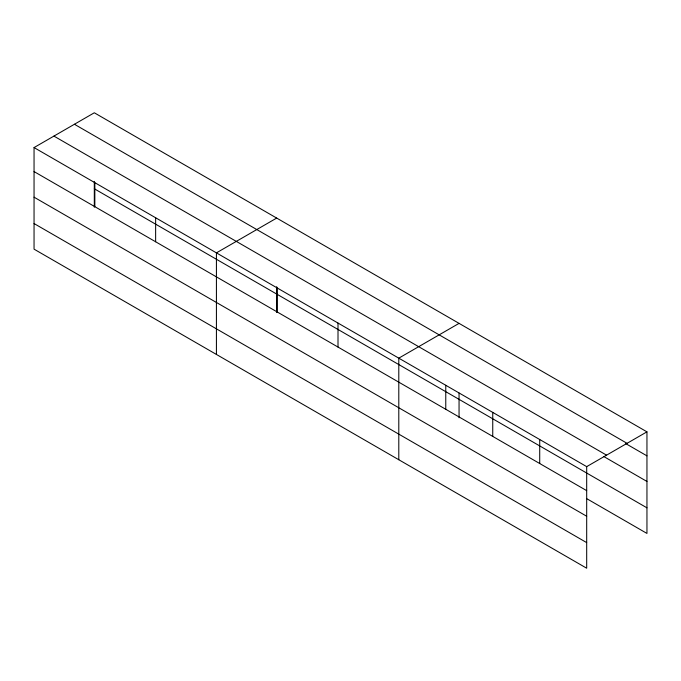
<?xml version="1.0" encoding="UTF-8"?>
<svg xmlns="http://www.w3.org/2000/svg" width="681" height="681" viewBox="0 0 681 681"><rect width="100%" height="100%" fill="white"/><g stroke="black" fill="none" stroke-linecap="round" stroke-linejoin="round"><path stroke-width="1.02" d="M586.69 516.241L586.69 466.638L34.05 147.573L34.05 249.152L586.69 568.218L586.69 516.241L34.05 197.175M587.082 498.858L646.95 533.427L646.95 431.848L94.31 112.782L34.05 147.573M276.682 218.073L216.422 252.864L216.422 354.443M459.054 323.373L398.794 358.155L398.794 459.735M586.69 466.638L646.95 431.848M74.425 124.265L627.065 443.331M625.762 443.62L646.95 455.853M53.935 136.098L606.575 455.163M603.655 456.457L646.95 481.45M94.31 188.765L646.95 507.83M34.05 171.578L586.69 490.643M34.05 223.547L586.69 542.612M539.718 439.517L539.718 463.523M492.746 412.397L492.746 436.402M459.054 393.014L459.054 417.776M445.766 385.276L445.766 409.281M338.006 323.058L338.006 347.063M277.21 287.961L277.21 311.966M276.682 286.667L276.682 312.485M155.634 217.767L155.634 241.772M94.838 182.67L94.838 206.675M94.31 181.376L94.31 207.194"/></g></svg>
